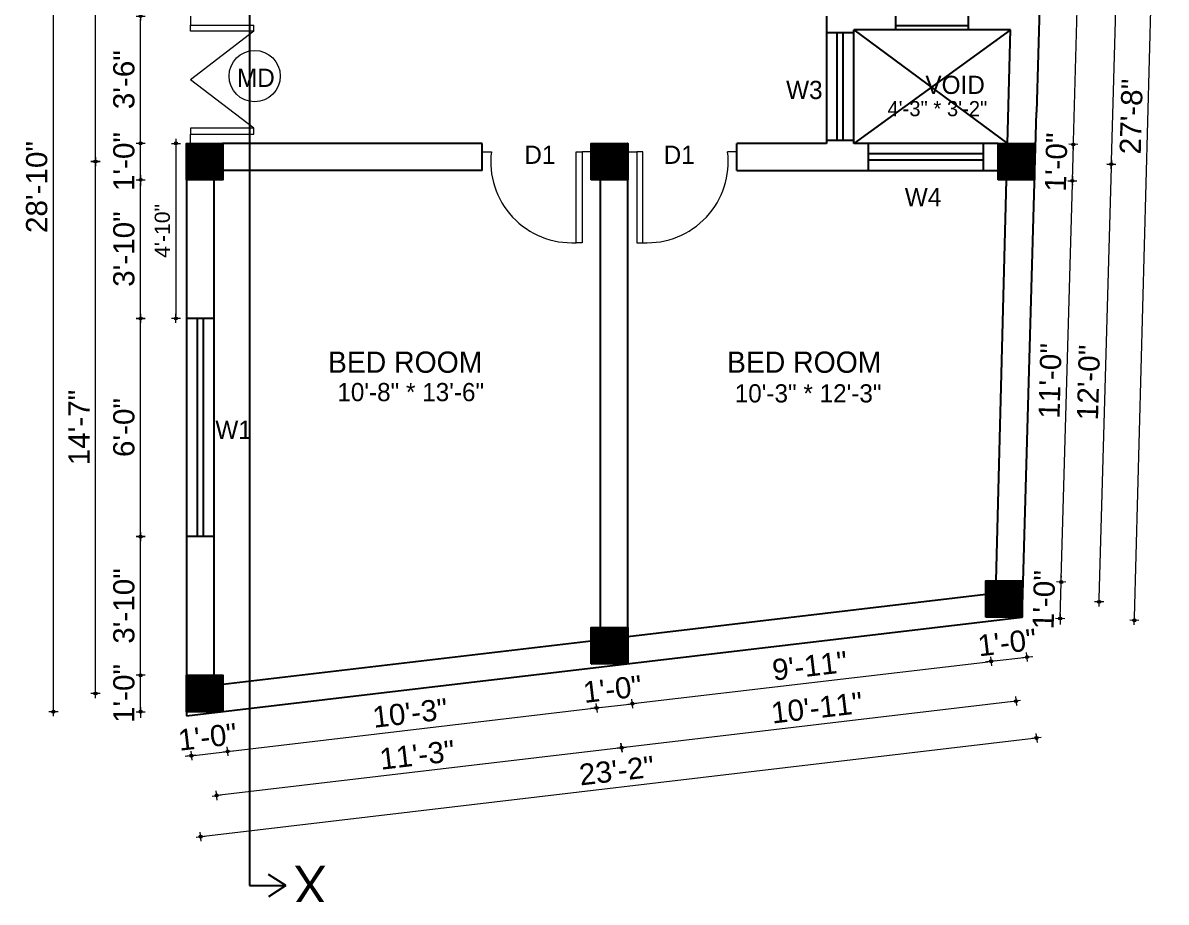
# Model space of a CAD drawing. Header units: inches. Extents: x 10143 to 33197, y -150 to 3760.
# Drawn here: x 24338.2 to 24715.6, y 1467.1 to 1757.2 of the extents above; entities that cross this region are included whole.
import ezdxf
from ezdxf.enums import TextEntityAlignment as Align

# ---------------------------------------------------------------- set-up
doc = ezdxf.new("R2010")
doc.units = ezdxf.units.IN
doc.header["$LTSCALE"] = 0.5
doc.header["$MEASUREMENT"] = 0
doc.header["$PDMODE"] = 66
for name, color, linetype, lineweight in [('0.13', 2, 'Continuous', 13), ('DW TEXT', 92, 'Continuous', 15), ('ELEVATION', 85, 'Continuous', 9), ('hatch', 9, 'Continuous', 0), ('Toilet', 7, 'Continuous', 25)]:
    doc.layers.add(name, color=color, linetype=linetype, lineweight=lineweight)
doc.styles.add('CEN', font='GOTHIC.TTF')
doc.styles.get("Standard").update_dxf_attribs({"font": 'arial.ttf'})
doc.dimstyles.new('S8', dxfattribs={"dimtxt": 5, "dimasz": 1, "dimexe": 6, "dimexo": 18, "dimgap": 1.9375, "dimtad": 1, "dimdec": 0, "dimzin": 3, "dimdsep": 46, "dimlunit": 4, "dimtxsty": 'Standard', "dimblk": 'dot 2', "dimcen": 12, "dimse1": 1, "dimse2": 1, "dimclrd": 1, "dimclre": 1, "dimclrt": 256, "dimadec": 0, "dimazin": 0, "dimtfac": 0.75, "dimtdec": 0, "dimtix": 1, "dimtmove": 1, "dimatfit": 3, "dimldrblk": 'DOT', "dimfxl": 1, "dimtolj": 1, "dimtzin": 0, "dimlwd": 9, "dimlwe": 9, "dimarcsym": 0})

# ---------------------------------------------------------------- blocks, each defined once
blk = doc.blocks.new('dot1')
at = {"layer": 'hatch'}
h = blk.add_hatch(color=256, dxfattribs=at)
edge = h.paths.add_edge_path()
edge.add_arc((0, 0), 1, 0, 360)
for p, q in [((3, 0), (-3, 0)), ((0, 3), (0, -3))]:
    blk.add_line(p, q, dxfattribs=at)
blk.add_circle((0, 0), 1, dxfattribs=at)
blk = doc.blocks.new('dot 2')
at = {"layer": 'hatch', "xscale": 0.5, "yscale": 0.5, "zscale": 0.5}
blk.add_blockref('dot1', (0, 0), dxfattribs=at)
blk = doc.blocks.new('*D1575')
at = {"layer": 'Defpoints', "color": 0, "transparency": 16777216}
for p in [(24377.08, 1541.92), (24392.24, 1541.92), (24392.24, 1529.92)]:
    blk.add_point(p, dxfattribs=at)
at = {"layer": 'Toilet', "color": 1, "lineweight": 9, "transparency": 16777216}
for p, q in [((24377.08, 1542.92), (24377.08, 1543.92)), ((24377.08, 1529.92), (24377.08, 1541.92)), ((24377.08, 1528.92), (24377.08, 1527.92))]:
    blk.add_line(p, q, dxfattribs=at)
for p, rotation in [((24377.08, 1541.92), 270), ((24377.08, 1529.92), 90)]:
    blk.add_blockref('dot 2', p, dxfattribs=dict(at, rotation=rotation))
at = {"layer": 'Toilet', "transparency": 16777216, "insert": (24371.57, 1535.92), "char_height": 7, "attachment_point": 5, "rotation": 90}
blk.add_mtext('\\A1;1\'-0"', dxfattribs=at)
blk = doc.blocks.new('_Dot')
at = {"color": 0, "linetype": 'ByBlock', "lineweight": -2}
blk.add_line((-0.5, 0), (-1, 0), dxfattribs=at)
at = {"color": 0, "linetype": 'ByBlock', "const_width": 0.5}
blk.add_lwpolyline([(-0.25, 0, 1), (0.25, 0, 1)], format="xyb", close=True, dxfattribs=at)
blk = doc.blocks.new('*D1576')
at = {"layer": 'Defpoints', "color": 0, "transparency": 16777216}
for p in [(24377.08, 1587.66), (24392.24, 1587.66), (24392.24, 1541.92)]:
    blk.add_point(p, dxfattribs=at)
at = {"layer": 'Toilet', "color": 1, "lineweight": 9, "transparency": 16777216}
blk.add_line((24377.08, 1542.92), (24377.08, 1586.66), dxfattribs=at)
for p, rotation in [((24377.08, 1587.66), 90), ((24377.08, 1541.92), 270)]:
    blk.add_blockref('dot 2', p, dxfattribs=dict(at, rotation=rotation))
at = {"layer": 'Toilet', "transparency": 16777216, "insert": (24371.57, 1564.79), "char_height": 7, "attachment_point": 5, "rotation": 90}
blk.add_mtext('\\A1;3\'-10"', dxfattribs=at)
blk = doc.blocks.new('*D1577')
at = {"layer": 'Defpoints', "color": 0, "transparency": 16777216}
for p in [(24377.08, 1659.66), (24392.24, 1659.66), (24392.24, 1587.66)]:
    blk.add_point(p, dxfattribs=at)
at = {"layer": 'Toilet', "color": 1, "lineweight": 9, "transparency": 16777216}
blk.add_line((24377.08, 1588.66), (24377.08, 1658.66), dxfattribs=at)
for p, rotation in [((24377.08, 1659.66), 90), ((24377.08, 1587.66), 270)]:
    blk.add_blockref('dot 2', p, dxfattribs=dict(at, rotation=rotation))
at = {"layer": 'Toilet', "transparency": 16777216, "insert": (24371.57, 1623.66), "char_height": 7, "attachment_point": 5, "rotation": 90}
blk.add_mtext('\\A1;6\'-0"', dxfattribs=at)
blk = doc.blocks.new('*D1578')
at = {"layer": 'Defpoints', "color": 0, "transparency": 16777216}
for p in [(24377.08, 1705.41), (24392.24, 1705.41), (24392.24, 1659.66)]:
    blk.add_point(p, dxfattribs=at)
at = {"layer": 'Toilet', "color": 1, "lineweight": 9, "transparency": 16777216}
blk.add_line((24377.08, 1660.66), (24377.08, 1704.41), dxfattribs=at)
for p, rotation in [((24377.08, 1705.41), 90), ((24377.08, 1659.66), 270)]:
    blk.add_blockref('dot 2', p, dxfattribs=dict(at, rotation=rotation))
at = {"layer": 'Toilet', "transparency": 16777216, "insert": (24371.57, 1682.53), "char_height": 7, "attachment_point": 5, "rotation": 90}
blk.add_mtext('\\A1;3\'-10"', dxfattribs=at)
blk = doc.blocks.new('*D1579')
at = {"layer": 'Defpoints', "color": 0, "transparency": 16777216}
for p in [(24377.08, 1717.41), (24392.24, 1717.41), (24392.24, 1705.41)]:
    blk.add_point(p, dxfattribs=at)
at = {"layer": 'Toilet', "color": 1, "lineweight": 9, "transparency": 16777216}
for p, q in [((24377.08, 1718.41), (24377.08, 1719.41)), ((24377.08, 1705.41), (24377.08, 1717.41)), ((24377.08, 1704.41), (24377.08, 1703.41))]:
    blk.add_line(p, q, dxfattribs=at)
for p, rotation in [((24377.08, 1717.41), 270), ((24377.08, 1705.41), 90)]:
    blk.add_blockref('dot 2', p, dxfattribs=dict(at, rotation=rotation))
at = {"layer": 'Toilet', "transparency": 16777216, "insert": (24371.57, 1711.41), "char_height": 7, "attachment_point": 5, "rotation": 90}
blk.add_mtext('\\A1;1\'-0"', dxfattribs=at)
blk = doc.blocks.new('*D1580')
at = {"layer": 'Defpoints', "color": 0, "transparency": 16777216}
for p in [(24377.08, 1759.41), (24392.24, 1759.41), (24392.24, 1717.41)]:
    blk.add_point(p, dxfattribs=at)
at = {"layer": 'Toilet', "color": 1, "lineweight": 9, "transparency": 16777216}
blk.add_line((24377.08, 1718.41), (24377.08, 1758.41), dxfattribs=at)
for p, rotation in [((24377.08, 1759.41), 90), ((24377.08, 1717.41), 270)]:
    blk.add_blockref('dot 2', p, dxfattribs=dict(at, rotation=rotation))
at = {"layer": 'Toilet', "transparency": 16777216, "insert": (24371.57, 1738.41), "char_height": 7, "attachment_point": 5, "rotation": 90}
blk.add_mtext('\\A1;3\'-6"', dxfattribs=at)
blk = doc.blocks.new('*D1584')
at = {"layer": 'Defpoints', "color": 0, "transparency": 16777216}
for p in [(24362.18, 1870.09), (24398.24, 1870.09), (24398.24, 1711.41)]:
    blk.add_point(p, dxfattribs=at)
at = {"layer": 'Toilet', "color": 1, "lineweight": 9, "transparency": 16777216}
blk.add_line((24362.18, 1712.41), (24362.18, 1869.09), dxfattribs=at)
for p, rotation in [((24362.18, 1870.09), 90), ((24362.18, 1711.41), 270)]:
    blk.add_blockref('dot 2', p, dxfattribs=dict(at, rotation=rotation))
at = {"layer": 'Toilet', "transparency": 16777216, "insert": (24356.67, 1790.75), "char_height": 7, "attachment_point": 5, "rotation": 90}
blk.add_mtext('\\A1;13\'-3"', dxfattribs=at)
blk = doc.blocks.new('*D1585')
at = {"layer": 'Defpoints', "color": 0, "transparency": 16777216}
for p in [(24348.3, 1876.09), (24392.24, 1876.09), (24392.24, 1529.92)]:
    blk.add_point(p, dxfattribs=at)
at = {"layer": 'Toilet', "color": 1, "lineweight": 9, "transparency": 16777216}
blk.add_line((24348.3, 1530.92), (24348.3, 1875.09), dxfattribs=at)
for p, rotation in [((24348.3, 1876.09), 90), ((24348.3, 1529.92), 270)]:
    blk.add_blockref('dot 2', p, dxfattribs=dict(at, rotation=rotation))
at = {"layer": 'Toilet', "transparency": 16777216, "insert": (24342.79, 1703), "char_height": 7, "attachment_point": 5, "rotation": 90}
blk.add_mtext('\\A1;28\'-10"', dxfattribs=at)
blk = doc.blocks.new('*D1586')
at = {"layer": 'Defpoints', "color": 0, "transparency": 16777216}
for p in [(24404.24, 1529.92), (24392.24, 1528.5), (24405.79, 1516.8)]:
    blk.add_point(p, dxfattribs=at)
at = {"layer": 'Toilet', "color": 1, "lineweight": 9, "transparency": 16777216}
for p, q in [((24392.8, 1515.27), (24391.81, 1515.15)), ((24393.79, 1515.39), (24405.79, 1516.8)), ((24406.78, 1516.92), (24407.78, 1517.04))]:
    blk.add_line(p, q, dxfattribs=at)
for p, rotation in [((24405.79, 1516.8), 186.7273510482261), ((24393.79, 1515.39), 6.727351048226113)]:
    blk.add_blockref('dot 2', p, dxfattribs=dict(at, rotation=rotation))
at = {"layer": 'Toilet', "transparency": 16777216, "insert": (24399.15, 1521.57), "char_height": 7, "attachment_point": 5, "rotation": 6.7274}
blk.add_mtext('\\A1;1\'-0"', dxfattribs=at)
blk = doc.blocks.new('*D1587')
at = {"layer": 'Defpoints', "color": 0, "transparency": 16777216}
for p in [(24525.87, 1545.68), (24404.24, 1529.92), (24527.58, 1531.17)]:
    blk.add_point(p, dxfattribs=at)
at = {"layer": 'Toilet', "color": 1, "lineweight": 9, "transparency": 16777216}
blk.add_line((24406.78, 1516.92), (24526.59, 1531.05), dxfattribs=at)
for p, rotation in [((24527.58, 1531.17), 6.727351048253007), ((24405.79, 1516.8), 186.727351048253)]:
    blk.add_blockref('dot 2', p, dxfattribs=dict(at, rotation=rotation))
at = {"layer": 'Toilet', "transparency": 16777216, "insert": (24466.04, 1529.46), "char_height": 7, "attachment_point": 5, "rotation": 6.7274}
blk.add_mtext('\\A1;10\'-3"', dxfattribs=at)
blk = doc.blocks.new('*D1588')
at = {"layer": 'Defpoints', "color": 0, "transparency": 16777216}
for p in [(24525.87, 1545.68), (24537.87, 1545.68), (24539.41, 1532.56)]:
    blk.add_point(p, dxfattribs=at)
at = {"layer": 'Toilet', "color": 1, "lineweight": 9, "transparency": 16777216}
for p, q in [((24527.58, 1531.17), (24539.41, 1532.56)), ((24540.41, 1532.68), (24541.4, 1532.8)), ((24526.59, 1531.05), (24525.59, 1530.93))]:
    blk.add_line(p, q, dxfattribs=at)
for p, rotation in [((24527.58, 1531.17), 6.727351048252972), ((24539.41, 1532.56), 186.727351048253)]:
    blk.add_blockref('dot 2', p, dxfattribs=dict(at, rotation=rotation))
at = {"layer": 'Toilet', "transparency": 16777216, "insert": (24532.85, 1537.34), "char_height": 7, "attachment_point": 5, "rotation": 6.7274}
blk.add_mtext('\\A1;1\'-0"', dxfattribs=at)
blk = doc.blocks.new('*D1589')
at = {"layer": 'Defpoints', "color": 0, "transparency": 16777216}
for p in [(24656.15, 1561.05), (24537.87, 1545.68), (24657.86, 1546.54)]:
    blk.add_point(p, dxfattribs=at)
at = {"layer": 'Toilet', "color": 1, "lineweight": 9, "transparency": 16777216}
blk.add_line((24540.41, 1532.68), (24656.86, 1546.42), dxfattribs=at)
for p, rotation in [((24657.86, 1546.54), 6.727351048253007), ((24539.41, 1532.56), 186.727351048253)]:
    blk.add_blockref('dot 2', p, dxfattribs=dict(at, rotation=rotation))
at = {"layer": 'Toilet', "transparency": 16777216, "insert": (24597.99, 1545.02), "char_height": 7, "attachment_point": 5, "rotation": 6.7274}
blk.add_mtext('\\A1;9\'-11"', dxfattribs=at)
blk = doc.blocks.new('*D1590')
at = {"layer": 'Defpoints', "color": 0, "transparency": 16777216}
for p in [(24656.15, 1561.05), (24668.15, 1561.05), (24669.69, 1547.93)]:
    blk.add_point(p, dxfattribs=at)
at = {"layer": 'Toilet', "color": 1, "lineweight": 9, "transparency": 16777216}
for p, q in [((24657.86, 1546.54), (24669.69, 1547.93)), ((24670.69, 1548.05), (24671.68, 1548.17)), ((24656.86, 1546.42), (24655.87, 1546.3))]:
    blk.add_line(p, q, dxfattribs=at)
for p, rotation in [((24657.86, 1546.54), 6.727351048252972), ((24669.69, 1547.93), 186.727351048253)]:
    blk.add_blockref('dot 2', p, dxfattribs=dict(at, rotation=rotation))
at = {"layer": 'Toilet', "transparency": 16777216, "insert": (24663.13, 1552.71), "char_height": 7, "attachment_point": 5, "rotation": 6.7274}
blk.add_mtext('\\A1;1\'-0"', dxfattribs=at)
blk = doc.blocks.new('*D1591')
at = {"layer": 'Defpoints', "color": 0, "transparency": 16777216}
for p in [(24662.15, 1567.05), (24531.87, 1551.68), (24535.84, 1518.04)]:
    blk.add_point(p, dxfattribs=at)
at = {"layer": 'Toilet', "color": 1, "lineweight": 9, "transparency": 16777216}
blk.add_line((24665.12, 1533.29), (24536.83, 1518.15), dxfattribs=at)
for p, rotation in [((24666.11, 1533.4), 6.727351048225874), ((24535.84, 1518.04), 186.7273510482259)]:
    blk.add_blockref('dot 2', p, dxfattribs=dict(at, rotation=rotation))
at = {"layer": 'Toilet', "transparency": 16777216, "insert": (24600.33, 1531.19), "char_height": 7, "attachment_point": 5, "rotation": 6.7274}
blk.add_mtext('\\A1;10\'-11"', dxfattribs=at)
blk = doc.blocks.new('*D1592')
at = {"layer": 'Defpoints', "color": 0, "transparency": 16777216}
for p in [(24531.87, 1551.68), (24398.24, 1535.92), (24402.21, 1502.27)]:
    blk.add_point(p, dxfattribs=at)
at = {"layer": 'Toilet', "color": 1, "lineweight": 9, "transparency": 16777216}
blk.add_line((24534.84, 1517.92), (24403.21, 1502.39), dxfattribs=at)
for p, rotation in [((24535.84, 1518.04), 6.727351048253131), ((24402.21, 1502.27), 186.7273510482531)]:
    blk.add_blockref('dot 2', p, dxfattribs=dict(at, rotation=rotation))
at = {"layer": 'Toilet', "transparency": 16777216, "insert": (24468.38, 1515.63), "char_height": 7, "attachment_point": 5, "rotation": 6.7274}
blk.add_mtext('\\A1;11\'-3"', dxfattribs=at)
blk = doc.blocks.new('*D1593')
at = {"layer": 'Defpoints', "color": 0, "transparency": 16777216}
for p in [(24668.15, 1561.05), (24392.24, 1528.5), (24672.84, 1521.25)]:
    blk.add_point(p, dxfattribs=at)
at = {"layer": 'Toilet', "color": 1, "lineweight": 9, "transparency": 16777216}
blk.add_line((24397.93, 1488.82), (24671.85, 1521.13), dxfattribs=at)
for p, rotation in [((24672.84, 1521.25), 6.727351048225743), ((24396.94, 1488.7), 186.7273510482257)]:
    blk.add_blockref('dot 2', p, dxfattribs=dict(at, rotation=rotation))
at = {"layer": 'Toilet', "transparency": 16777216, "insert": (24534.24, 1510.45), "char_height": 7, "attachment_point": 5, "rotation": 6.7274}
blk.add_mtext('\\A1;23\'-2"', dxfattribs=at)
blk = doc.blocks.new('*D1594')
at = {"layer": 'Defpoints', "color": 0, "transparency": 16777216}
for p in [(24666.19, 1711.41), (24697.57, 1710.53), (24662.15, 1567.05)]:
    blk.add_point(p, dxfattribs=at)
at = {"layer": 'Toilet', "color": 1, "lineweight": 9, "transparency": 16777216}
blk.add_line((24693.55, 1567.17), (24697.55, 1709.53), dxfattribs=at)
for p, rotation in [((24697.57, 1710.53), 88.39404783827474), ((24693.53, 1566.17), 268.3940478382747)]:
    blk.add_blockref('dot 2', p, dxfattribs=dict(at, rotation=rotation))
at = {"layer": 'Toilet', "transparency": 16777216, "insert": (24690.04, 1638.5), "char_height": 7, "attachment_point": 5, "rotation": 88.394}
blk.add_mtext('\\A1;12\'-0"', dxfattribs=at)
blk = doc.blocks.new('*D1595')
at = {"layer": 'Defpoints', "color": 0, "transparency": 16777216}
for p in [(24671.12, 1887.14), (24702.5, 1886.26), (24666.19, 1711.41)]:
    blk.add_point(p, dxfattribs=at)
at = {"layer": 'Toilet', "color": 1, "lineweight": 9, "transparency": 16777216}
blk.add_line((24697.6, 1711.53), (24702.47, 1885.26), dxfattribs=at)
for p, rotation in [((24702.5, 1886.26), 88.3940478382136), ((24697.57, 1710.53), 268.3940478382136)]:
    blk.add_blockref('dot 2', p, dxfattribs=dict(at, rotation=rotation))
at = {"layer": 'Toilet', "transparency": 16777216, "insert": (24694.53, 1798.55), "char_height": 7, "attachment_point": 5, "rotation": 88.394}
blk.add_mtext('\\A1;14\'-8"', dxfattribs=at)
blk = doc.blocks.new('*D1573')
at = {"layer": 'Defpoints', "color": 0, "transparency": 16777216}
for p in [(24668.48, 1573.05), (24680.99, 1572.69), (24668.15, 1561.05)]:
    blk.add_point(p, dxfattribs=at)
at = {"layer": 'Toilet', "color": 1, "lineweight": 9, "transparency": 16777216}
for p, q in [((24681.02, 1573.69), (24681.05, 1574.69)), ((24680.65, 1560.69), (24680.99, 1572.69)), ((24680.63, 1559.69), (24680.6, 1558.7))]:
    blk.add_line(p, q, dxfattribs=at)
for p, rotation in [((24680.99, 1572.69), 268.3940478382726), ((24680.65, 1560.69), 88.39404783827257)]:
    blk.add_blockref('dot 2', p, dxfattribs=dict(at, rotation=rotation))
at = {"layer": 'Toilet', "transparency": 16777216, "insert": (24675.31, 1566.85), "char_height": 7, "attachment_point": 5, "rotation": 88.394}
blk.add_mtext('\\A1;1\'-0"', dxfattribs=at)
blk = doc.blocks.new('*D1596')
at = {"layer": 'Defpoints', "color": 0, "transparency": 16777216}
for p in [(24672.19, 1705.41), (24684.7, 1705.06), (24668.48, 1573.05)]:
    blk.add_point(p, dxfattribs=at)
at = {"layer": 'Toilet', "color": 1, "lineweight": 9, "transparency": 16777216}
blk.add_line((24681.02, 1573.69), (24684.67, 1704.06), dxfattribs=at)
for p, rotation in [((24684.7, 1705.06), 88.3940478382136), ((24680.99, 1572.69), 268.3940478382136)]:
    blk.add_blockref('dot 2', p, dxfattribs=dict(at, rotation=rotation))
at = {"layer": 'Toilet', "transparency": 16777216, "insert": (24677.34, 1639.03), "char_height": 7, "attachment_point": 5, "rotation": 88.394}
blk.add_mtext('\\A1;11\'-0"', dxfattribs=at)
blk = doc.blocks.new('*D1597')
at = {"layer": 'Defpoints', "color": 0, "transparency": 16777216}
for p in [(24672.19, 1717.41), (24685.04, 1717.05), (24672.19, 1705.41)]:
    blk.add_point(p, dxfattribs=at)
at = {"layer": 'Toilet', "color": 1, "lineweight": 9, "transparency": 16777216}
for p, q in [((24685.07, 1718.05), (24685.09, 1719.05)), ((24684.7, 1705.06), (24685.04, 1717.05)), ((24684.67, 1704.06), (24684.65, 1703.06))]:
    blk.add_line(p, q, dxfattribs=at)
for p, rotation in [((24685.04, 1717.05), 268.3940478382136), ((24684.7, 1705.06), 88.39404783821358)]:
    blk.add_blockref('dot 2', p, dxfattribs=dict(at, rotation=rotation))
at = {"layer": 'Toilet', "transparency": 16777216, "insert": (24679.36, 1711.21), "char_height": 7, "attachment_point": 5, "rotation": 88.394}
blk.add_mtext('\\A1;1\'-0"', dxfattribs=at)
blk = doc.blocks.new('*D1598')
at = {"layer": 'Defpoints', "color": 0, "transparency": 16777216}
for p in [(24677.12, 1881.14), (24689.63, 1880.79), (24672.19, 1717.41)]:
    blk.add_point(p, dxfattribs=at)
at = {"layer": 'Toilet', "color": 1, "lineweight": 9, "transparency": 16777216}
blk.add_line((24685.07, 1718.05), (24689.6, 1879.79), dxfattribs=at)
for p, rotation in [((24689.63, 1880.79), 88.3940478382136), ((24685.04, 1717.05), 268.3940478382136)]:
    blk.add_blockref('dot 2', p, dxfattribs=dict(at, rotation=rotation))
at = {"layer": 'Toilet', "transparency": 16777216, "insert": (24681.82, 1799.07), "char_height": 7, "attachment_point": 5, "rotation": 88.394}
blk.add_mtext('\\A1;13\'-8"', dxfattribs=at)
blk = doc.blocks.new('*D1600')
at = {"layer": 'Defpoints', "color": 0, "transparency": 16777216}
for p in [(24677.12, 1893.14), (24714.14, 1892.14), (24668.15, 1561.05)]:
    blk.add_point(p, dxfattribs=at)
at = {"layer": 'Toilet', "color": 1, "lineweight": 9, "transparency": 16777216}
blk.add_line((24705.19, 1561.04), (24714.11, 1891.14), dxfattribs=at)
for p, rotation in [((24714.14, 1892.14), 88.45204859075596), ((24705.16, 1560.04), 268.452048590756)]:
    blk.add_blockref('dot 2', p, dxfattribs=dict(at, rotation=rotation))
at = {"layer": 'Toilet', "transparency": 16777216, "insert": (24704.14, 1726.24), "char_height": 7, "attachment_point": 5, "rotation": 88.452}
blk.add_mtext('\\A1;27\'-8"', dxfattribs=at)
blk = doc.blocks.new('*D1574')
at = {"layer": 'Defpoints', "color": 0, "transparency": 16777216}
for p in [(24392.24, 1717.41), (24388.75, 1659.66), (24392.24, 1659.66)]:
    blk.add_point(p, dxfattribs=at)
at = {"layer": 'Toilet', "color": 1, "lineweight": 9, "transparency": 16777216}
blk.add_line((24388.75, 1716.41), (24388.75, 1660.66), dxfattribs=at)
for p, rotation in [((24388.75, 1717.41), 90), ((24388.75, 1659.66), 270)]:
    blk.add_blockref('dot 2', p, dxfattribs=dict(at, rotation=rotation))
at = {"layer": 'Toilet', "transparency": 16777216, "insert": (24384.26, 1688.53), "char_height": 5, "attachment_point": 5, "rotation": 90}
blk.add_mtext('\\A1;4\'-10"', dxfattribs=at)

msp = doc.modelspace()

# ---------------------------------------------------------------- hatches: boundary and pattern name
at = {"layer": 'Toilet'}
h = msp.add_hatch(dxfattribs=at)
h.set_pattern_fill('ANSI31', color=256, angle=90)
h.set_pattern_definition([(135, (24651.0939, -1856.22724), (-0.0883883476, -0.0883883476), [])])
h.paths.add_polyline_path([(24404.24, 1541.92), (24392.24, 1541.92), (24392.24, 1529.92), (24404.24, 1529.92)])
h.paths.add_polyline_path([(24404.24, 1717.41), (24392.24, 1717.41), (24392.24, 1705.41), (24404.24, 1705.41)])
h.paths.add_polyline_path([(24404.24, 1876.09), (24392.24, 1876.09), (24392.24, 1864.09), (24404.24, 1864.09)])
h.paths.add_polyline_path([(24537.87, 1884.44), (24525.87, 1884.44), (24525.87, 1872.44), (24537.87, 1872.44)])
h.paths.add_polyline_path([(24672.19, 1717.41), (24660.19, 1717.41), (24660.19, 1705.41), (24672.19, 1705.41)])
h.paths.add_polyline_path([(24656.15, 1561.05), (24668.15, 1561.05), (24668.15, 1573.05), (24656.15, 1573.05)])
h.paths.add_polyline_path([(24537.87, 1557.68), (24525.87, 1557.68), (24525.87, 1545.68), (24537.87, 1545.68)])
h.paths.add_polyline_path([(24525.87, 1705.41), (24537.87, 1705.41), (24537.87, 1717.41), (24525.87, 1717.41)])

# ---------------------------------------------------------------- linework, layer by layer
at = {"layer": '0.13', "color": 0, "ltscale": 0.5}
for p, q in [((24396.24, 1717.41), (24392.24, 1717.41)), ((24489.87, 1717.41), (24489.87, 1708.66)), ((24525.87, 1717.41), (24525.87, 1713.41)), ((24537.87, 1717.41), (24537.87, 1713.41)), ((24573.87, 1717.41), (24573.87, 1708.66))]:
    msp.add_line(p, q, dxfattribs=at)
at = {"layer": 'ELEVATION', "color": 146, "ltscale": 0.25, "true_color": 0x105689}
for p, q in [((24393.49, 1759.41), (24393.49, 1756.41)), ((24393.49, 1756.41), (24414.49, 1756.41)), ((24393.49, 1754.41), (24393.49, 1756.41)), ((24414.49, 1754.41), (24414.49, 1756.41)), ((24414.49, 1754.41), (24393.49, 1754.41)), ((24414.49, 1754.41), (24393.49, 1738.41)), ((24414.49, 1722.41), (24393.49, 1738.41)), ((24414.49, 1722.41), (24393.49, 1722.41)), ((24393.49, 1722.41), (24393.49, 1720.41)), ((24414.49, 1720.41), (24414.49, 1722.41)), ((24393.49, 1717.41), (24393.49, 1720.41)), ((24393.49, 1720.41), (24414.49, 1720.41)), ((24489.87, 1714.65), (24492.87, 1714.65)), ((24520.87, 1684.65), (24520.87, 1714.65)), ((24520.87, 1714.65), (24522.87, 1714.65)), ((24525.87, 1714.65), (24522.87, 1714.65)), ((24522.87, 1714.65), (24522.87, 1684.65)), ((24537.87, 1714.65), (24540.87, 1714.65)), ((24540.87, 1714.65), (24540.87, 1684.65)), ((24542.87, 1714.65), (24540.87, 1714.65)), ((24542.87, 1684.65), (24542.87, 1714.65)), ((24573.87, 1714.65), (24570.87, 1714.65)), ((24522.87, 1684.65), (24520.87, 1684.65)), ((24540.87, 1684.65), (24542.87, 1684.65))]:
    msp.add_line(p, q, dxfattribs=at)
at = {"layer": 'ELEVATION'}
msp.add_circle((24414.72, 1739.61), 8.46, dxfattribs=at)
at = {"layer": 'ELEVATION', "color": 146, "ltscale": 0.25, "true_color": 0x105689}
for centre, start, end in [((24519.41, 1711.36), 172.938, 273.1121), ((24544.32, 1711.36), 266.8879, 7.062)]:
    msp.add_arc(centre, 26.75, start, end, dxfattribs=at)
at = {"layer": 'Toilet'}
for p, q in [((24413, 1931.58), (24413, 1472.54)), ((24674.5, 1787.68), (24672.82, 1727.68)), ((24603.54, 1759.41), (24603.54, 1717.41)), ((24626.38, 1754.91), (24626.38, 1759.41)), ((24650.38, 1754.91), (24650.38, 1759.41)), ((24650.38, 1756.16), (24626.38, 1756.16)), ((24612.54, 1753.91), (24603.54, 1753.91)), ((24607.04, 1718.41), (24607.04, 1753.91)), ((24609.04, 1718.41), (24609.04, 1753.91)), ((24664.22, 1754.91), (24612.54, 1754.91)), ((24664.22, 1754.91), (24612.54, 1717.41)), ((24612.54, 1754.91), (24663.24, 1717.41)), ((24612.54, 1717.41), (24612.54, 1754.91)), ((24663.24, 1717.41), (24664.22, 1754.91)), ((24668.15, 1561.05), (24672.82, 1727.68)), ((24672.78, 1726.41), (24672.78, 1726.41)), ((24392.24, 1717.41), (24392.24, 1528.5)), ((24489.87, 1717.41), (24404.24, 1717.41)), ((24489.87, 1708.41), (24489.87, 1717.41)), ((24603.54, 1717.41), (24573.87, 1717.41)), ((24573.87, 1708.41), (24573.87, 1717.41)), ((24612.54, 1718.41), (24603.54, 1718.41)), ((24660.19, 1717.41), (24612.54, 1717.41)), ((24617.36, 1708.41), (24617.36, 1717.41)), ((24655.36, 1708.41), (24655.36, 1717.41)), ((24655.36, 1713.91), (24617.36, 1713.91)), ((24655.36, 1711.91), (24617.36, 1711.91)), ((24489.87, 1708.41), (24404.24, 1708.41)), ((24573.87, 1708.41), (24660.19, 1708.41)), ((24401.24, 1705.41), (24401.24, 1541.92)), ((24528.87, 1557.68), (24528.87, 1705.41)), ((24537.87, 1554.56), (24537.87, 1705.41)), ((24659.47, 1573.05), (24662.92, 1705.41)), ((24401.24, 1659.66), (24392.24, 1659.66)), ((24395.74, 1659.66), (24395.74, 1587.66)), ((24397.74, 1659.66), (24397.74, 1587.66)), ((24401.24, 1587.66), (24392.24, 1587.66)), ((24659.47, 1573.05), (24668.48, 1573.05)), ((24537.87, 1554.74), (24656.15, 1568.69)), ((24392.24, 1528.5), (24668.15, 1561.05)), ((24404.24, 1538.98), (24525.87, 1553.32)), ((24425, 1472.54), (24419.33, 1476.24)), ((24413, 1472.54), (24425, 1472.54)), ((24425, 1472.54), (24419.33, 1468.84))]:
    msp.add_line(p, q, dxfattribs=at)
for points in [[(24392.24, 1705.41), (24392.24, 1717.41), (24404.24, 1717.41), (24404.24, 1705.41)], [(24525.87, 1705.41), (24525.87, 1717.41), (24537.87, 1717.41), (24537.87, 1705.41)], [(24660.19, 1705.41), (24660.19, 1717.41), (24672.19, 1717.41), (24672.19, 1705.41)], [(24656.15, 1561.05), (24656.15, 1573.05), (24668.15, 1573.05), (24668.15, 1561.05)], [(24525.87, 1545.68), (24525.87, 1557.68), (24537.87, 1557.68), (24537.87, 1545.68)], [(24392.24, 1529.92), (24392.24, 1541.92), (24404.24, 1541.92), (24404.24, 1529.92)]]:
    msp.add_lwpolyline(points, close=True, dxfattribs=at)

# ---------------------------------------------------------------- texts
at = {"layer": 'DW TEXT', "ltscale": 0.13, "style": 'CEN'}
for s, height, p in [('MD', 6, (24415.13, 1739.04)), ('W3', 6, (24596.2, 1735.04)), ('VOID', 6, (24645.97, 1736.72)), ('4\'-3" * 3\'-2"', 5, (24640.1, 1728.87)), ('D1', 6, (24508.87, 1713.65)), ('D1', 6, (24554.87, 1713.65)), ('W4', 6, (24635.38, 1699.67)), ('BED ROOM', 7, (24464.4, 1645.23)), ('BED ROOM', 7, (24596.14, 1645.23)), ('10\'-8" * 13\'-6"', 6, (24466.24, 1635.36)), ('10\'-3" * 12\'-3"', 6, (24597.44, 1634.94)), ('W1', 6, (24407.77, 1622.93))]:
    msp.add_text(s, height=height, dxfattribs=at).set_placement(p, align=Align.MIDDLE_CENTER)
msp.add_text('X', height=12, rotation=180, dxfattribs=at).set_placement((24433.05, 1473.1), align=Align.MIDDLE_CENTER)

# ---------------------------------------------------------------- dimensions: what is measured, and where the dimension line sits
at = {"layer": 'Toilet'}
for p1, p2, distance, picture, middle in [((24668.15, 1561.05), (24677.12, 1893.14), -37.03, '*D1600', (24704.14, 1726.24)), ((24662.15, 1567.05), (24666.19, 1711.41), -31.39, '*D1594', (24690.04, 1638.5)), ((24668.15, 1561.05), (24668.48, 1573.05), -12.51, '*D1573', (24675.31, 1566.85)), ((24662.15, 1567.05), (24531.87, 1551.68), 33.88, '*D1591', (24600.33, 1531.19)), ((24392.24, 1528.5), (24668.15, 1561.05), -40.07, '*D1593', (24534.24, 1510.45)), ((24392.24, 1528.5), (24404.24, 1529.92), -13.2, '*D1586', (24399.15, 1521.57))]:
    dim = msp.add_aligned_dim(p1=p1, p2=p2, distance=distance, dimstyle='S8', override={"dimtxt": 7, "dimfxl": 2, "dimfxlon": 1, "dimarcsym": 1}, dxfattribs=at)
    dim.commit()
    dim.dimension.update_dxf_attribs({"geometry": picture, "text_midpoint": middle})
for base, p1, p2, angle, override, picture, middle in [((24702.5, 1886.26), (24666.19, 1711.41), (24671.12, 1887.14), 268.394, {"dimtxt": 7, "dimfxl": 2, "dimfxlon": 1, "dimarcsym": 1}, '*D1595', (24694.53, 1798.55)), ((24689.63, 1880.79), (24672.19, 1717.41), (24677.12, 1881.14), 268.394, {"dimtxt": 7, "dimfxl": 2, "dimfxlon": 1, "dimarcsym": 1}, '*D1598', (24681.82, 1799.07)), ((24348.3, 1876.09), (24392.24, 1529.92), (24392.24, 1876.09), 90, {"dimtxt": 7, "dimfxl": 2, "dimfxlon": 1, "dimarcsym": 1}, '*D1585', (24342.79, 1703)), ((24362.18, 1870.09), (24398.24, 1711.41), (24398.24, 1870.09), 90, {"dimtxt": 7, "dimfxl": 2, "dimfxlon": 1, "dimarcsym": 1}, '*D1584', (24356.67, 1790.75)), ((24377.08, 1759.41), (24392.24, 1717.41), (24392.24, 1759.41), 90, {"dimtxt": 7, "dimfxl": 2, "dimfxlon": 1, "dimarcsym": 1}, '*D1580', (24371.57, 1738.41)), ((24377.08, 1717.41), (24392.24, 1705.41), (24392.24, 1717.41), 90, {"dimtxt": 7, "dimfxl": 2, "dimfxlon": 1, "dimarcsym": 1}, '*D1579', (24371.57, 1711.41)), ((24685.04, 1717.05), (24672.19, 1705.41), (24672.19, 1717.41), 268.394, {"dimtxt": 7, "dimfxl": 2, "dimfxlon": 1, "dimarcsym": 1}, '*D1597', (24679.36, 1711.21)), ((24388.75, 1659.66), (24392.24, 1717.41), (24392.24, 1659.66), 90, {"dimfxl": 2, "dimfxlon": 1, "dimarcsym": 1}, '*D1574', (24384.26, 1688.53)), ((24377.08, 1705.41), (24392.24, 1659.66), (24392.24, 1705.41), 90, {"dimtxt": 7, "dimfxl": 2, "dimfxlon": 1, "dimarcsym": 1}, '*D1578', (24371.57, 1682.53)), ((24684.7, 1705.06), (24668.48, 1573.05), (24672.19, 1705.41), 268.394, {"dimtxt": 7, "dimfxl": 2, "dimfxlon": 1, "dimarcsym": 1}, '*D1596', (24677.34, 1639.03)), ((24377.08, 1659.66), (24392.24, 1587.66), (24392.24, 1659.66), 90, {"dimtxt": 7, "dimfxl": 2, "dimfxlon": 1, "dimarcsym": 1}, '*D1577', (24371.57, 1623.66)), ((24377.08, 1587.66), (24392.24, 1541.92), (24392.24, 1587.66), 90, {"dimtxt": 7, "dimfxl": 2, "dimfxlon": 1, "dimarcsym": 1}, '*D1576', (24371.57, 1564.79)), ((24657.86, 1546.54), (24537.87, 1545.68), (24656.15, 1561.05), 186.7274, {"dimtxt": 7, "dimfxl": 2, "dimfxlon": 1, "dimarcsym": 1}, '*D1589', (24597.99, 1545.02)), ((24669.69, 1547.93), (24656.15, 1561.05), (24668.15, 1561.05), 186.7274, {"dimtxt": 7, "dimfxl": 2, "dimfxlon": 1, "dimarcsym": 1}, '*D1590', (24663.13, 1552.71)), ((24402.21, 1502.27), (24531.87, 1551.68), (24398.24, 1535.92), 6.7274, {"dimtxt": 7, "dimfxl": 2, "dimfxlon": 1, "dimarcsym": 1}, '*D1592', (24468.38, 1515.63)), ((24377.08, 1541.92), (24392.24, 1529.92), (24392.24, 1541.92), 90, {"dimtxt": 7, "dimfxl": 2, "dimfxlon": 1, "dimarcsym": 1}, '*D1575', (24371.57, 1535.92)), ((24527.58, 1531.17), (24404.24, 1529.92), (24525.87, 1545.68), 186.7274, {"dimtxt": 7, "dimfxl": 2, "dimfxlon": 1, "dimarcsym": 1}, '*D1587', (24466.04, 1529.46)), ((24539.41, 1532.56), (24525.87, 1545.68), (24537.87, 1545.68), 186.7274, {"dimtxt": 7, "dimfxl": 2, "dimfxlon": 1, "dimarcsym": 1}, '*D1588', (24532.85, 1537.34))]:
    dim = msp.add_linear_dim(base=base, p1=p1, p2=p2, angle=angle, dimstyle='S8', override=override, dxfattribs=at)
    dim.commit()
    dim.dimension.update_dxf_attribs({"geometry": picture, "text_midpoint": middle})
msp.add_linear_dim(base=(24362.18, 1711.41), p1=(24398.24, 1535.92), p2=(24398.24, 1711.41), angle=90, dimstyle='S8', override={"dimtxt": 7, "dimfxl": 2, "dimfxlon": 1, "dimarcsym": 1}, dxfattribs=at).render()

doc.saveas('drawing.dxf')
